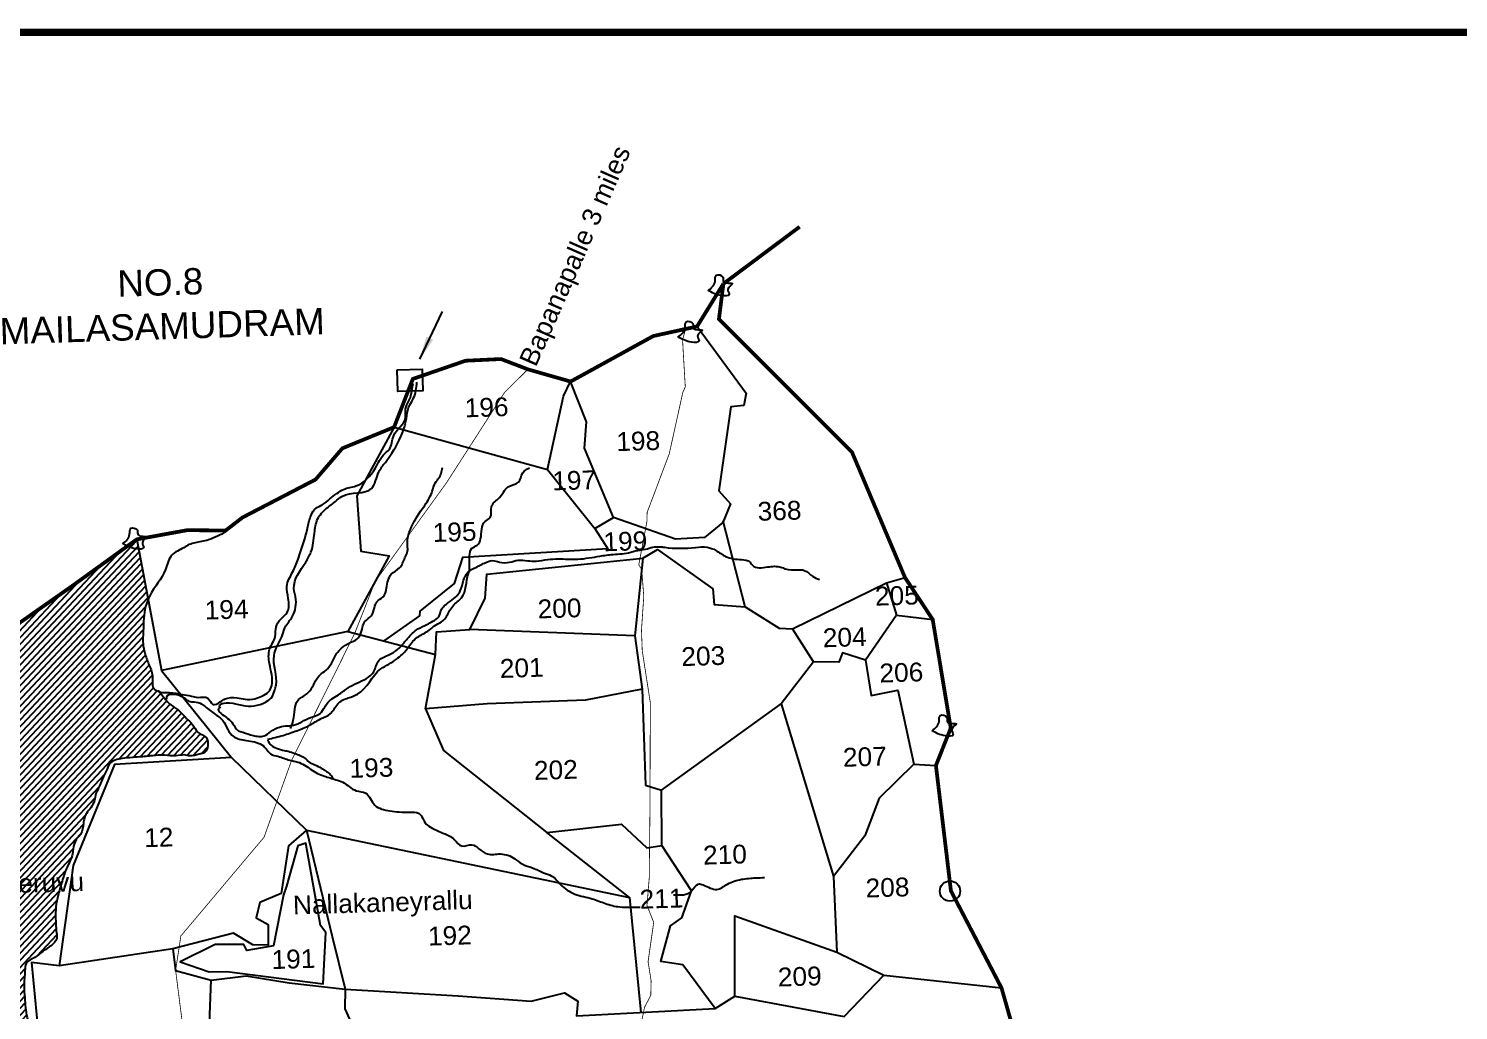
# Model space of a CAD drawing. Header units: feet. Extents: x 800423 to 807996, y 1573223 to 1578223.
# Drawn here: x 801368 to 803229, y 1576944 to 1578223 of the extents above; entities that cross this region are included whole.
import ezdxf
from ezdxf.enums import TextEntityAlignment as Align

# ---------------------------------------------------------------- set-up
doc = ezdxf.new("R2010")
doc.units = ezdxf.units.FT
doc.header["$LTSCALE"] = 15
doc.header["$MEASUREMENT"] = 0
doc.linetypes.add('HIDDEN2', pattern=[0.1875, 0.125, -0.0625])
for name, color, linetype in [('HILL', 17, 'Continuous'), ('PLOT', 7, 'Continuous'), ('PLOT NO', 7, 'Continuous'), ('ROADS', 6, 'Continuous'), ('TANKS-STREAM', 4, 'Continuous'), ('text', 10, 'Continuous'), ('VILLAGE STONES', 240, 'Continuous')]:
    doc.layers.add(name, color=color, linetype=linetype)
doc.layers.add('VILLAGE BOUNDRY', color=5, linetype='HIDDEN2', lineweight=100)
doc.styles.get("Standard").update_dxf_attribs({"font": 'arial.ttf'})
doc.linetypes.add('DOTS', pattern='A,1e-06,-3,["●",Standard,S=3,R=0,X=-1.25,Y=-1.25],-3', length=6.000001)
doc.dimstyles.get("Standard").update_dxf_attribs({"dimtxt": 0.18, "dimasz": 0.18, "dimexe": 0.18, "dimexo": 0.0625, "dimgap": 0.09, "dimtad": 0, "dimtih": 1, "dimtoh": 1, "dimdec": 4, "dimzin": 0, "dimdsep": 46, "dimtxsty": 'Standard', "dimcen": 0.09, "dimadec": 0, "dimazin": 0, "dimtfac": 1, "dimtdec": 4, "dimtofl": 0, "dimtmove": 0, "dimatfit": 3, "dimfxl": 1, "dimtolj": 1, "dimtzin": 0, "dimarcsym": 0})

msp = doc.modelspace()

# ---------------------------------------------------------------- hatches: boundary and pattern name
at = {"layer": 'TANKS-STREAM', "lineweight": -2}
h = msp.add_hatch(dxfattribs=at)
h.set_pattern_fill('ANSI31', color=256, scale=48.98185, angle=1.7937)
h.set_pattern_definition([(46.79369286, (65027.067, 8084.705), (-4.462817548, 4.191789214), [])])
edge = h.paths.add_edge_path()
edge.add_line((801143.9, 1577302.2), (801082.1, 1577261.5))
edge.add_line((801082.1, 1577261.5), (801057, 1577225.5))
edge.add_line((801057, 1577225.5), (801041.4, 1577214.8))
edge.add_line((801041.4, 1577214.8), (801039.2, 1577161.4))
edge.add_line((801039.2, 1577161.4), (801035.1, 1577154.3))
edge.add_line((801035.1, 1577154.3), (801039.7, 1577122))
edge.add_line((801039.7, 1577122), (801072.9, 1576916.4))
edge.add_line((801072.9, 1576916.4), (801098.4, 1576744.9))
edge.add_line((801098.4, 1576744.9), (801190.6, 1576748.3))
edge.add_line((801190.6, 1576748.3), (801350.4, 1576750.2))
edge.add_spline(control_points=[(801350.4, 1576750.2), (801352.5, 1576752.7), (801357, 1576767.7), (801372.3, 1576779), (801369.5, 1576797), (801370.2, 1576808.8), (801367.3, 1576818.8), (801366.5, 1576831.9), (801373.6, 1576842.6), (801370.8, 1576857.4), (801370.4, 1576872), (801366.3, 1576888.4), (801373.1, 1576903.9), (801372.1, 1576919.7), (801364.6, 1576937.9), (801363.9, 1576957.3), (801361.7, 1576977.7), (801363.9, 1576992), (801363.9, 1577007.8), (801377.7, 1577012.9), (801387.2, 1577021.9), (801397.9, 1577028.2), (801406.3, 1577036.2), (801404.6, 1577045.9), (801403.8, 1577055.7), (801403.4, 1577068.2), (801403.9, 1577083.1), (801408.2, 1577099.5), (801412.9, 1577116.1), (801418.7, 1577132.2), (801425.5, 1577143.9), (801426.4, 1577155.9), (801428.6, 1577166.1), (801438.3, 1577174.6), (801439.4, 1577185.4), (801440.8, 1577194.7), (801443.9, 1577201.8), (801449.8, 1577208.3), (801454.6, 1577217), (801455.4, 1577227.5), (801461.7, 1577237.1), (801464.5, 1577247.5), (801470.2, 1577256.4), (801473.3, 1577268.9), (801489.1, 1577272.6), (801503.2, 1577273.6), (801515.1, 1577274.5), (801525.3, 1577275.5), (801534.8, 1577276.5), (801546.6, 1577277.3), (801558.8, 1577274.4), (801570, 1577278), (801580, 1577274.5), (801588.7, 1577277.8), (801599, 1577279.5), (801602.3, 1577289.2), (801601.4, 1577301.5), (801587.3, 1577304.7), (801582.7, 1577317), (801572.4, 1577325.2), (801564.7, 1577335.4), (801554.2, 1577341), (801548, 1577347.6), (801543.2, 1577353.3), (801540.2, 1577357.2), (801538.7, 1577359.1)], knot_values=[2.743929, 2.743929, 2.743929, 2.743929, 13.449528, 43.87747, 54.96585, 66.536532, 80.172892, 86.440314, 106.114252, 115.768531, 131.226189, 151.49776, 165.075202, 181.466843, 198.424393, 224.92727, 240.362293, 260.702703, 270.536142, 284.453283, 299.710553, 311.219933, 323.20078, 331.396526, 339.606613, 353.587775, 369.563021, 384.999057, 405.278495, 422.563503, 437.44955, 445.691754, 459.22129, 467.991973, 483.447913, 490.252233, 497.268408, 506.504004, 517.169253, 526.825372, 538.023089, 551.529645, 559.499527, 570.291641, 588.427793, 602.044488, 615.342548, 624.420475, 633.498392, 644.669328, 660.441629, 671.04786, 679.041057, 691.253135, 699.177122, 708.620474, 719.581853, 732.390574, 745.862061, 756.965096, 772.127289, 784.621882, 792.519361, 799.823032, 807.460437, 807.460437, 807.460437, 807.460437], degree=3, periodic=0)
edge.add_spline(control_points=[(801538.7, 1577359.1), (801535.4, 1577360.1), (801527.3, 1577364.5), (801531.7, 1577380.9), (801524.3, 1577395), (801519.8, 1577408.6), (801516.4, 1577422.7), (801517.9, 1577437.9), (801517.5, 1577457.6), (801520.7, 1577471.9), (801523.9, 1577479.6)], knot_values=[145.722859, 145.722859, 145.722859, 145.722859, 155.281459, 171.544676, 188.069308, 203.853273, 215.235738, 232.271635, 250.101485, 275.711119, 275.711119, 275.711119, 275.711119], degree=3, periodic=0)
edge.add_line((801523.9, 1577479.6), (801509.1, 1577557.6))
edge.add_line((801509.1, 1577557.6), (801424.5, 1577496.5))
edge.add_line((801424.5, 1577496.5), (801343.4, 1577439.6))
edge.add_line((801343.4, 1577439.6), (801247.8, 1577376.3))
edge.add_line((801247.8, 1577376.3), (801143.9, 1577302.2))

# ---------------------------------------------------------------- linework, layer by layer
at = {"layer": 'HILL', "lineweight": -2}
msp.add_lwpolyline([(801611, 1577030.3), (801565.5, 1577007.6), (801603.2, 1576994.7), (801626.3, 1576994.9), (801751.8, 1576979.1), (801755, 1577045.8), (801748.4, 1577055), (801729, 1577162.2), (801718.6, 1577158.8), (801703.8, 1577106.1), (801700.2, 1577094.7), (801686.9, 1577028.3), (801652.4, 1577022.2), (801648.3, 1577030.1), (801611, 1577030.3)], dxfattribs=at)
at = {"layer": 'PLOT', "lineweight": -2}
for points in [[(802238.1, 1577834.8), (802302.1, 1577747.9), (802298.9, 1577731.9), (802282.2, 1577730), (802266.3, 1577621), (802281.6, 1577603.7), (802271.6, 1577579.4), (802247.7, 1577560), (802209.9, 1577557.7), (802129.3, 1577586.1), (802091.6, 1577676.2), (802094.3, 1577710.8), (802073.6, 1577763.1)], [(801843.9, 1577703.7), (802043.4, 1577648.7), (802064.4, 1577743.9), (802073.6, 1577763.1)], [(801843.9, 1577703.7), (801795.4, 1577614.1), (801800.8, 1577542.3), (801837.6, 1577536), (801783.8, 1577437.8), (801541.4, 1577386.9)], [(802043.4, 1577648.7), (802105.2, 1577571.6), (802129.3, 1577586.1)], [(801783.8, 1577437.8), (801898, 1577407.7), (801899, 1577437.4), (801942.3, 1577440.4), (801962.6, 1577481.1), (801964.5, 1577512.3), (802167.6, 1577533), (802186.6, 1577544.6), (802258.7, 1577493.2), (802260.2, 1577473), (802300.8, 1577469.6), (802272.3, 1577581.1)], [(802105.2, 1577571.6), (802121.9, 1577545.3), (801933.1, 1577534.2), (801922.3, 1577500.1), (801877.6, 1577464.2), (801876.8, 1577457.9), (801830.7, 1577425.5)], [(801509.1, 1577557.6), (801541.4, 1577386.9), (801632.4, 1577273.5), (801480.3, 1577264.6), (801426.3, 1577132.8), (801408, 1577002.4), (801372.4, 1577006.7), (801391.6, 1576803.5), (801391.7, 1576750.7), (801190.6, 1576748.3), (801098.4, 1576744.9)], [(802167.6, 1577533), (802157.2, 1577432), (801942.3, 1577440.4)], [(802300.8, 1577469.6), (802344.9, 1577441.8), (802362.4, 1577441.1), (802484.6, 1577500.9), (802508.7, 1577507.8)], [(802484.6, 1577500.9), (802497.6, 1577459.1), (802544.7, 1577453.3)], [(802497.6, 1577459.1), (802457.3, 1577400.3), (802427.4, 1577410), (802422.4, 1577397.9), (802389.7, 1577398), (802362.4, 1577441.1)], [(802157.2, 1577432), (802166.7, 1577362.4), (802092.9, 1577348.4), (801965.1, 1577343.4), (801885, 1577337.1), (801898, 1577407.7)], [(802389.7, 1577398), (802347.7, 1577343.6), (802415.8, 1577118.7)], [(802457.3, 1577400.3), (802464.5, 1577354.4), (802499.5, 1577361.1), (802520.1, 1577264.8), (802548.9, 1577263.2)], [(802166.7, 1577362.4), (802170.9, 1577237.7), (802191.7, 1577230.9), (802347.7, 1577343.6)], [(801885, 1577337.1), (801908.1, 1577282.7), (802042.7, 1577176.1), (802139.9, 1577186.7), (802172.7, 1577156.2), (802192.4, 1577159), (802191.7, 1577230.9)], [(801632.4, 1577273.5), (801729.8, 1577179), (802150.4, 1577091.4), (802042.7, 1577176.1)], [(802520.1, 1577264.8), (802475.2, 1577220.5), (802456.3, 1577171.5), (802415.8, 1577118.7), (802419.8, 1577020.1), (802481.1, 1576990), (802634.2, 1576973.7)], [(801729.8, 1577179), (801706.7, 1577158.7), (801697, 1577096.6), (801669.2, 1577084.8), (801664.4, 1577065), (801680.2, 1577056.3), (801680.2, 1577029.3), (801660.1, 1577029.5), (801635.1, 1577044.8), (801556.1, 1577024.7), (801408, 1577002.4)], [(801729.8, 1577179), (801763.5, 1577040.4), (801780.3, 1576972), (801779.9, 1576946.4), (801847.4, 1576796.3), (801852.6, 1576727.2)], [(801556.1, 1577024.7), (801559.7, 1576996.4), (801605.9, 1576983.6), (801651.6, 1576989.2), (801707.6, 1576980.2), (801780.3, 1576972), (801927.3, 1576963.1), (802022.1, 1576956.3), (802065.6, 1576967.1), (802083, 1576956.2), (802081.1, 1576937.1), (802261.6, 1576946.9), (802219.8, 1577003.5), (802191.2, 1577008), (802203.5, 1577054.5), (802218.5, 1577065), (802231, 1577099.9), (802192.4, 1577159)], [(802150.4, 1577091.4), (802164.9, 1576941.7)], [(802261.6, 1576946.9), (802287.1, 1576962.9), (802287.4, 1577067.5), (802419.8, 1577020.1)], [(801600.5, 1576837.6), (801605.9, 1576983.6)], [(802287.1, 1576962.9), (802429.4, 1576936.4), (802481.1, 1576990)]]:
    msp.add_lwpolyline(points, dxfattribs=at)
at = {"layer": 'PLOT NO', "color": 5, "lineweight": -2, "const_width": 9.8}
msp.add_lwpolyline([(807991.5, 1578217.8), (800428, 1578217.8), (800428, 1573747.5), (807991.5, 1573747.5)], close=True, dxfattribs=at)
at = {"layer": 'ROADS', "linetype": 'DOTS', "lineweight": -2, "ltscale": 0.15, "const_width": 1}
for points in [[(802164.9, 1576925.1), (802169.9, 1576948.7), (802177.9, 1576963.8), (802178.4, 1576982.6), (802174.4, 1577007.7), (802181.7, 1577058.9), (802173, 1577081.1), (802175.9, 1577116.6), (802176.9, 1577211.4), (802177.3, 1577345), (802166.8, 1577412.8), (802165.8, 1577439.2), (802168.8, 1577483.4), (802166.1, 1577518.4), (802162.3, 1577524.5), (802172.9, 1577580.9), (802173.2, 1577592.8), (802201.9, 1577668.9), (802219.6, 1577749), (802222.8, 1577756.1), (802220, 1577804.1), (802219.3, 1577817.4), (802223.2, 1577831.5)], [(802018, 1577779), (801987.6, 1577748.9), (801949.6, 1577689.6), (801912.1, 1577631.3), (801819.3, 1577502.7), (801792.8, 1577435.5), (801770.5, 1577390.4), (801710.5, 1577269.6), (801682.6, 1577191.8), (801674.8, 1577169.9), (801566.5, 1577041.2), (801559.7, 1576996.4), (801572.5, 1576896), (801581.6, 1576841.1), (801586.6, 1576762.6), (801591.6, 1576721.5), (801597.8, 1576703.2), (801600.8, 1576620.8), (801598.5, 1576601.2), (801584.3, 1576570.8)]]:
    msp.add_lwpolyline(points, dxfattribs=at)
at = {"layer": 'TANKS-STREAM', "lineweight": -2}
for points in [[(801625.2, 1577567.5), (801602.4, 1577556.9), (801593.3, 1577554.7), (801577.5, 1577550.8), (801570.4, 1577546.8), (801554.8, 1577537.2), (801546.6, 1577518.4), (801526, 1577484.1), (801518.2, 1577455.1), (801517.6, 1577437.6), (801517.3, 1577420.9), (801519.6, 1577410), (801524.6, 1577395.4), (801529.6, 1577380), (801530.9, 1577364.1), (801542.4, 1577358.4), (801551.9, 1577358.3), (801568, 1577355.8), (801580.2, 1577353.5), (801588.9, 1577351.9), (801601.5, 1577350.8), (801608.3, 1577342.7), (801617.8, 1577346), (801624, 1577349.8), (801639.6, 1577351.4), (801650, 1577349.6), (801662.7, 1577350), (801671.9, 1577353.5), (801680.7, 1577359), (801684.7, 1577367.2), (801681.8, 1577395.9), (801682, 1577414.6), (801689.3, 1577431.3), (801690.4, 1577443.6), (801696.6, 1577453.7), (801704.9, 1577462.4), (801706.3, 1577480.7), (801704.3, 1577496.7), (801711.8, 1577514.8), (801719.1, 1577532), (801722.8, 1577542.6), (801731.8, 1577574.2), (801736.3, 1577589.9), (801742.4, 1577598.3), (801750.5, 1577602.6), (801760.4, 1577610.4), (801769.3, 1577617.2), (801778.3, 1577622.7), (801794.2, 1577627.2), (801819.4, 1577650.1), (801832.2, 1577669.7), (801837.8, 1577674.8), (801843.4, 1577692.7), (801858.7, 1577715.5), (801858.9, 1577727.3), (801863.2, 1577738.2), (801865.6, 1577744.6), (801868.6, 1577760.6)], [(801858.1, 1577708.5), (801859.2, 1577711.4), (801861.8, 1577725.3), (801864.4, 1577732.7), (801869.4, 1577741.9), (801872.4, 1577751.5), (801873.7, 1577762.2)], [(801617.2, 1577338), (801617.1, 1577341.6), (801625.4, 1577344.7), (801641.5, 1577342.5), (801650.4, 1577340.8), (801680, 1577347.8), (801685, 1577352.3), (801688.7, 1577361.7), (801690.3, 1577367.8), (801687.7, 1577406.6), (801692.8, 1577420.2), (801697.8, 1577430.6), (801701.3, 1577441.5), (801710.4, 1577455.2), (801715.1, 1577465.9), (801716.2, 1577479.4), (801713.6, 1577493.7), (801728.9, 1577527.9), (801735.8, 1577541.1), (801740.4, 1577565.8), (801744.4, 1577583.9), (801756.2, 1577598.1), (801767.5, 1577606.9), (801776.1, 1577613.6), (801814.5, 1577624), (801824.2, 1577645.4), (801832.6, 1577657.9), (801852.7, 1577691.4), (801858.7, 1577707.7)], [(801709.1, 1577311.5), (801712.8, 1577322), (801714.8, 1577336.5), (801718.6, 1577347.7), (801730.2, 1577356.3), (801737.4, 1577365), (801743.3, 1577376.1), (801748.9, 1577382.4), (801757.4, 1577389.2), (801769.2, 1577409), (801775.5, 1577415.9), (801786.6, 1577423.3), (801793.8, 1577426.5), (801799.8, 1577433.1), (801802.9, 1577443.2), (801806, 1577450.6), (801814.2, 1577458.2), (801818.5, 1577468.5), (801821.4, 1577476.4), (801829.6, 1577482.9), (801834.2, 1577494.3), (801840.3, 1577512.3), (801851.1, 1577520.5), (801858.1, 1577533.5), (801861.1, 1577540.7), (801861.3, 1577556.3), (801865.1, 1577570.3), (801880.6, 1577597.4), (801892.1, 1577616.2), (801898.7, 1577632.8), (801901.8, 1577636.8), (801907.1, 1577651)], [(801941.9, 1577516.6), (801942.2, 1577536.2), (801945.1, 1577546), (801952.1, 1577550.1), (801956.5, 1577558.3), (801962.3, 1577581), (801969, 1577586.3), (801970.5, 1577600), (801981.2, 1577612.1), (801987.8, 1577621.3), (801993.2, 1577626.5), (802005.7, 1577632), (802011.3, 1577644.2), (802019.9, 1577650.7)], [(801617.9, 1577339), (801615.2, 1577336.3), (801620.4, 1577329.6), (801627.4, 1577324.6), (801634.3, 1577317.4), (801640.7, 1577308.9), (801647.1, 1577306.4), (801660.4, 1577302.3), (801667.8, 1577301.1), (801674.7, 1577301.7), (801683.7, 1577307.3), (801694.9, 1577313.2), (801705.4, 1577314.9), (801713.1, 1577315.8), (801735, 1577325.6), (801747.6, 1577330.8), (801753.7, 1577339.3), (801763, 1577350), (801771.5, 1577355.4), (801784.2, 1577364.3), (801795.3, 1577370.4), (801817.5, 1577385.5), (801824.2, 1577400.1), (801837.9, 1577407.6), (801844.6, 1577411.3), (801852.2, 1577417.7), (801861.5, 1577428.7), (801874.9, 1577441), (801886.7, 1577446.8), (801894.2, 1577450.9), (801902, 1577456.9), (801905.2, 1577465.5), (801914.9, 1577475.6), (801930.1, 1577490.4), (801934.3, 1577504.6), (801942.8, 1577517.3), (801950.2, 1577521.2), (801963.4, 1577527.6), (801971.6, 1577529.9), (801981, 1577528.1), (801994.3, 1577527.8), (802005.3, 1577530.5), (802017.8, 1577529.8), (802028.6, 1577529.3), (802043.8, 1577531.4), (802070.4, 1577531.9), (802083, 1577531.9), (802111.8, 1577535.8), (802129, 1577538), (802151.9, 1577540.9), (802157.9, 1577542.6), (802171.2, 1577544.9), (802180.6, 1577547.4), (802189.6, 1577548), (802195.6, 1577547.3), (802236.2, 1577547), (802251.4, 1577547.4), (802262.4, 1577543.3), (802275.3, 1577535.4), (802296.1, 1577531.2), (802307, 1577527.9), (802310.1, 1577523.9), (802330.1, 1577521.7), (802347.2, 1577521.4), (802352.8, 1577519.3), (802369.5, 1577518.1), (802377.4, 1577517.3), (802388.3, 1577509.6), (802397.3, 1577505.5)], [(801679.1, 1577297.3), (801699.5, 1577302.4), (801717.3, 1577308.5), (801734, 1577315.6), (801749, 1577324.2), (801760.9, 1577330.4), (801770.6, 1577343.4), (801784.4, 1577351.3), (801796.3, 1577356), (801826.7, 1577389.1), (801836.9, 1577395.2), (801847.1, 1577401.8), (801860.8, 1577414.9), (801871.4, 1577427.9), (801884.5, 1577436.1), (801891.2, 1577440.6), (801898.6, 1577446.3), (801907.8, 1577451.9), (801915.6, 1577463.5), (801920.3, 1577470.8), (801931.7, 1577481.6), (801940.6, 1577513.1), (801942.4, 1577517.7)], [(801537.1, 1577361.3), (801543.3, 1577353.2), (801547.9, 1577347.7), (801553.4, 1577342.3), (801563.4, 1577335.2), (801573.8, 1577324.6), (801581.4, 1577316.9), (801589.1, 1577306.2), (801599.7, 1577299.4), (801601.5, 1577288.8), (801597.6, 1577280.4), (801590.3, 1577277.8), (801578.5, 1577275.7), (801570.8, 1577276.9), (801560.5, 1577275.7), (801545.1, 1577276.7), (801534.1, 1577276.4), (801525.3, 1577275.5), (801516.4, 1577274.6), (801503.4, 1577273.6), (801490.2, 1577272.3), (801473.8, 1577265.4), (801469.4, 1577255.8), (801465.7, 1577248.9), (801460.8, 1577236.6), (801456.1, 1577226.7), (801454, 1577217.5), (801449.3, 1577208.2), (801443.9, 1577200.9), (801441.1, 1577194.6), (801439.8, 1577188.1), (801435.9, 1577173.5), (801430.4, 1577166.8), (801426.4, 1577154.2), (801425.2, 1577146.2), (801419.5, 1577132.8), (801413.4, 1577117), (801407.8, 1577097.9), (801404.5, 1577083.2), (801403.6, 1577067.5), (801404, 1577053.9), (801404.7, 1577045.8), (801405, 1577037.8), (801397.7, 1577028.6), (801388.4, 1577022.2), (801376.4, 1577013.3), (801365.3, 1577005.4), (801363.7, 1576995.9), (801362.5, 1576976), (801363.4, 1576960.9), (801366.5, 1576935.1), (801371.3, 1576919.2), (801371.8, 1576903.2), (801368.4, 1576890.3), (801370, 1576870.5), (801371.4, 1576855.4), (801372.2, 1576846), (801367.1, 1576827.4), (801367.3, 1576821.3), (801369.6, 1576808.1), (801369.9, 1576796.8), (801370.3, 1576785.9), (801355.4, 1576760.1), (801347.7, 1576748.1), (801337.8, 1576746.3), (801328, 1576726.7), (801323.1, 1576717), (801317.2, 1576709.8), (801303.2, 1576702.7), (801301.1, 1576696.5), (801296.2, 1576685.5), (801285.4, 1576667.2), (801280.9, 1576660.4), (801267.9, 1576651.5), (801261, 1576646.1), (801255, 1576642.1), (801244.5, 1576630), (801236.6, 1576624.1), (801221.9, 1576609.9), (801207.3, 1576595.3), (801183.7, 1576589.2)], [(801548.3, 1577349.4), (801548.2, 1577352.2), (801570.8, 1577351.4), (801577.1, 1577346.8), (801584, 1577345.9), (801593.7, 1577343.1), (801599.4, 1577338.7), (801613.4, 1577328.3), (801619.1, 1577324.1), (801633, 1577302.5), (801649.2, 1577296), (801669.6, 1577291.4), (801677.5, 1577284.9), (801683.3, 1577278.3), (801692.9, 1577275.2), (801708.1, 1577270.1), (801718.7, 1577267.7), (801727.4, 1577263.7), (801744.4, 1577252.8), (801753.4, 1577249.4), (801768, 1577244.7), (801777.3, 1577241.3), (801794.6, 1577230.4), (801807, 1577227.1), (801818.8, 1577211.7), (801838.4, 1577204.3), (801863.4, 1577202.3), (801876.4, 1577200.6), (801885.7, 1577187), (801893.3, 1577181.7), (801908.5, 1577174.8), (801922.3, 1577167), (801932.1, 1577158.4), (801945.3, 1577160), (801954.4, 1577154.8), (801965.4, 1577148), (801982.3, 1577148), (802001, 1577141.8), (802010.4, 1577135), (802024.1, 1577129.9), (802038.4, 1577123.6), (802048.5, 1577119.7), (802060.6, 1577108.1), (802079.1, 1577095.8), (802101.8, 1577089.7), (802118.9, 1577083.5), (802137.5, 1577079.1), (802151.9, 1577078.7), (802164.2, 1577078.8)], [(801679.2, 1577296.7), (801684.2, 1577289.6), (801693.6, 1577284.9), (801698.9, 1577283.3), (801706.2, 1577281.7), (801714.9, 1577279), (801721.7, 1577276.3), (801728.2, 1577272.4), (801733.1, 1577268), (801740.9, 1577264), (801749.2, 1577259.7), (801756.2, 1577255.4), (801761.3, 1577251), (801765.1, 1577245.1)], [(802207.5, 1577095), (802231, 1577099.9), (802239.7, 1577108.8), (802246.2, 1577107.7), (802263.7, 1577101.9), (802277.6, 1577108.7), (802295.9, 1577115), (802314.5, 1577116.9), (802326, 1577117.3)]]:
    msp.add_spline(points, degree=3, dxfattribs=at)
at = {"layer": 'VILLAGE BOUNDRY', "lineweight": -2, "ltscale": 25, "const_width": 4.9}
for points in [[(802272.4, 1577890.4), (802371.6, 1577964.6)], [(801343.4, 1577439.6), (801424.5, 1577496.5), (801509.1, 1577557.6), (801574.9, 1577569.6), (801624.7, 1577569.1), (801646.7, 1577586.1), (801741.7, 1577635.5), (801776.7, 1577676.2), (801843.9, 1577703.7), (801868.3, 1577766.5), (801936.9, 1577790.2), (801983.1, 1577792.4), (802018, 1577779), (802073.6, 1577763.1), (802181.3, 1577822.4), (802238.1, 1577834.8), (802272.4, 1577890.4)], [(802272.4, 1577890.4), (802266.6, 1577844.5), (802439.8, 1577670.9), (802508.7, 1577507.8), (802544.7, 1577453.3), (802568.2, 1577311.9), (802548.9, 1577263.2), (802568.4, 1577100), (802634.2, 1576973.7), (802652.7, 1576908.6), (802695, 1576853.9), (802789.1, 1576748.2), (802933.7, 1576428.5), (802979.9, 1576329.8), (803026.1, 1576256.2), (803057.4, 1576195.2), (803146.8, 1576024.3), (803182.7, 1575955.3), (803200.9, 1575928.3), (803235, 1575770.5)]]:
    msp.add_lwpolyline(points, dxfattribs=at)
at = {"layer": 'VILLAGE STONES', "lineweight": -2}
msp.add_lwpolyline([(801847.8, 1577778.2), (801880.5, 1577779.2), (801881.4, 1577751), (801848.7, 1577750)], close=True, dxfattribs=at)
msp.add_circle((802567.2, 1577099.7), 13.2, dxfattribs=at)
for points in [[(802252.5, 1577881.5), (802261.6, 1577893.7), (802263.1, 1577901.6), (802271.7, 1577899.1), (802272.6, 1577892.9), (802284.3, 1577890.6), (802278.2, 1577883.3), (802280, 1577876.5), (802269.9, 1577875), (802252.7, 1577881.9)], [(802213.3, 1577821), (802222.3, 1577833.1), (802223.9, 1577841), (802232.5, 1577838.5), (802233.3, 1577832.3), (802245.1, 1577830), (802238.9, 1577822.7), (802240.7, 1577815.9), (802230.7, 1577814.4), (802213.5, 1577821.3)], [(801490.8, 1577552), (801499.8, 1577564.2), (801501.4, 1577572), (801509.9, 1577569.5), (801510.8, 1577563.4), (801522.6, 1577561), (801516.4, 1577553.7), (801518.2, 1577546.9), (801508.2, 1577545.4), (801491, 1577552.3)], [(802543.8, 1577308.4), (802552.9, 1577320.6), (802554.4, 1577328.4), (802563, 1577325.9), (802563.9, 1577319.8), (802575.6, 1577317.4), (802569.5, 1577310.1), (802571.3, 1577303.3), (802561.2, 1577301.8), (802544, 1577308.7)]]:
    msp.add_spline(points, degree=3, dxfattribs=at)

# ---------------------------------------------------------------- texts
at = {"layer": 'PLOT NO', "lineweight": -2}
for s, rotation, p in [('Bapanapalle 3 miles ', 66.2967, (802028.3, 1577781)), ('Mailasamudram cheruvu', 1.7937, (801066.5, 1577088.2)), ('Nallakaneyrallu', 1.7937, (801712.7, 1577069.1))]:
    msp.add_text(s, height=24.491, rotation=rotation, dxfattribs=at).set_placement(p)
for s, p in [('196', (801964.3, 1577729.6)), ('198', (802161.5, 1577685.6)), ('197', (802078.2, 1577634.5)), ('368', (802345.4, 1577594.9)), ('195', (801922.6, 1577567.3)), ('199', (802144.8, 1577555.2)), ('205', (802498.1, 1577484.4)), ('194', (801626, 1577466.3)), ('200', (802059.2, 1577467.8)), ('204', (802430.2, 1577430.2)), ('201', (802010, 1577390.3)), ('203', (802246.2, 1577405.7)), ('206', (802503.9, 1577384.3)), ('193', (801814.4, 1577260.2)), ('207', (802456.4, 1577274.6)), ('202', (802054.4, 1577257.5)), ('12', (801537.8, 1577169.6)), ('210', (802274.4, 1577147.2)), ('208', (802485.9, 1577104.4)), ('211', (802191.9, 1577089.8)), ('192', (801916.5, 1577041.8)), ('191', (801713, 1577011.2)), ('209', (802371.7, 1576988.5))]:
    msp.add_text(s, height=24.49, rotation=1.7937, dxfattribs=at).set_placement(p, align=Align.MIDDLE_CENTER)
at = {"layer": 'text', "lineweight": -2, "insert": (801324.4, 1577902.7), "char_height": 34.287, "width": 424.068, "attachment_point": 1, "rotation": 1.7937}
msp.add_mtext('\\pi159.01;NO.8 \\P\\pi4.0413;MAILASAMUDRAM', dxfattribs=at)

# ---------------------------------------------------------------- leaders
at = {"layer": 'PLOT NO', "color": 5, "lineweight": -2}
msp.add_leader([(801877.5, 1577792.4), (801906.9, 1577854.4)], dimstyle='Standard', override={"dimasz": 30, "dimgap": 0.09, "dimtad": 0, "dimzin": 2}, dxfattribs=at)

doc.saveas('drawing.dxf')
